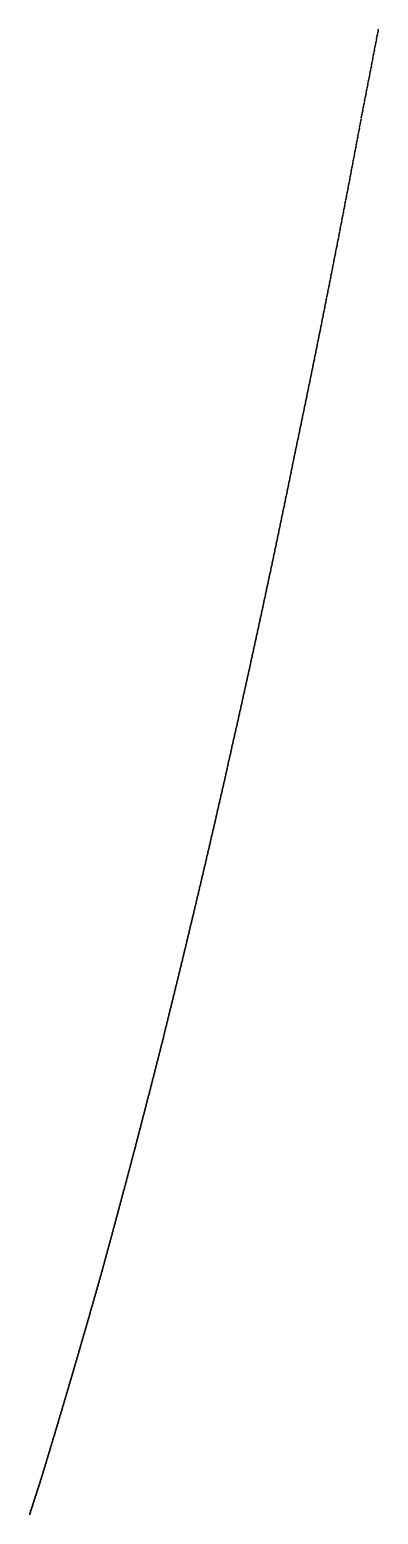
# Model space of a CAD drawing. Header units: metres. Extents: x 0 to 360, y 46 to 216.
# Drawn here: x 180.01 to 190.06, y 89.72 to 132.54 of the extents above; entities that cross this region are included whole.
import ezdxf

# ---------------------------------------------------------------- set-up
doc = ezdxf.new("R2010")
doc.units = ezdxf.units.M

msp = doc.modelspace()

# ---------------------------------------------------------------- linework, layer by layer
for p in [(190.022, 132.33), (190.03, 132.372), (190.038, 132.414), (190.046, 132.456), (190.054, 132.498), (190.062, 132.541), (189.941, 131.909), (189.949, 131.951), (189.957, 131.993), (189.965, 132.035), (189.973, 132.077), (189.982, 132.119), (189.99, 132.161), (189.998, 132.203), (190.006, 132.245), (190.014, 132.287), (189.861, 131.491), (189.869, 131.533), (189.877, 131.575), (189.885, 131.616), (189.893, 131.658), (189.901, 131.7), (189.909, 131.742), (189.917, 131.784), (189.925, 131.825), (189.933, 131.867), (189.772, 131.034), (189.78, 131.076), (189.789, 131.117), (189.797, 131.159), (189.805, 131.2), (189.813, 131.242), (189.821, 131.283), (189.829, 131.325), (189.837, 131.366), (189.845, 131.408), (189.853, 131.45), (189.692, 130.622), (189.7, 130.663), (189.708, 130.704), (189.716, 130.745), (189.724, 130.787), (189.732, 130.828), (189.74, 130.869), (189.748, 130.91), (189.756, 130.952), (189.764, 130.993), (189.612, 130.211), (189.62, 130.252), (189.628, 130.293), (189.636, 130.334), (189.644, 130.375), (189.652, 130.416), (189.66, 130.457), (189.668, 130.498), (189.676, 130.539), (189.684, 130.581), (189.532, 129.781), (189.54, 129.823), (189.548, 129.866), (189.556, 129.909), (189.564, 129.954), (189.572, 130.006), (189.58, 130.048), (189.588, 130.089), (189.596, 130.129), (189.604, 130.17), (189.452, 129.356), (189.46, 129.398), (189.468, 129.44), (189.476, 129.483), (189.484, 129.525), (189.492, 129.568), (189.5, 129.61), (189.508, 129.653), (189.516, 129.695), (189.524, 129.738), (189.364, 128.891), (189.372, 128.933), (189.38, 128.975), (189.388, 129.017), (189.396, 129.06), (189.404, 129.102), (189.412, 129.144), (189.42, 129.186), (189.428, 129.229), (189.436, 129.271), (189.444, 129.313), (189.284, 128.471), (189.292, 128.513), (189.3, 128.555), (189.308, 128.597), (189.316, 128.639), (189.324, 128.681), (189.332, 128.723), (189.34, 128.765), (189.348, 128.807), (189.356, 128.849), (189.205, 128.054), (189.213, 128.096), (189.221, 128.137), (189.229, 128.179), (189.237, 128.221), (189.245, 128.262), (189.253, 128.304), (189.261, 128.346), (189.269, 128.388), (189.276, 128.429), (189.125, 127.639), (189.133, 127.681), (189.141, 127.722), (189.149, 127.763), (189.157, 127.805), (189.165, 127.846), (189.173, 127.888), (189.181, 127.929), (189.189, 127.971), (189.197, 128.012), (189.038, 127.186), (189.046, 127.227), (189.054, 127.268), (189.062, 127.309), (189.07, 127.35), (189.078, 127.392), (189.085, 127.433), (189.093, 127.474), (189.101, 127.515), (189.109, 127.557), (189.117, 127.598), (188.958, 126.776), (188.966, 126.817), (188.974, 126.858), (188.982, 126.899), (188.99, 126.94), (188.998, 126.981), (189.006, 127.022), (189.014, 127.063), (189.022, 127.104), (189.03, 127.145), (188.871, 126.328), (188.879, 126.369), (188.887, 126.409), (188.895, 126.45), (188.903, 126.491), (188.911, 126.531), (188.919, 126.572), (188.927, 126.613), (188.935, 126.654), (188.943, 126.694), (188.951, 126.735), (188.792, 125.923), (188.8, 125.964), (188.808, 126.004), (188.816, 126.044), (188.824, 126.085), (188.832, 126.125), (188.84, 126.166), (188.848, 126.206), (188.855, 126.247), (188.863, 126.287), (188.705, 125.481), (188.713, 125.521), (188.721, 125.561), (188.729, 125.601), (188.737, 125.641), (188.745, 125.681), (188.753, 125.722), (188.76, 125.762), (188.768, 125.802), (188.776, 125.843), (188.784, 125.883), (188.618, 125.041), (188.626, 125.081), (188.634, 125.121), (188.642, 125.161), (188.65, 125.2), (188.658, 125.24), (188.666, 125.28), (188.674, 125.32), (188.681, 125.36), (188.689, 125.4), (188.697, 125.441), (188.539, 124.643), (188.547, 124.683), (188.555, 124.723), (188.563, 124.762), (188.571, 124.802), (188.579, 124.842), (188.587, 124.882), (188.595, 124.921), (188.602, 124.961), (188.61, 125.001), (188.453, 124.209), (188.461, 124.248), (188.468, 124.288), (188.476, 124.327), (188.484, 124.367), (188.492, 124.406), (188.5, 124.446), (188.508, 124.485), (188.516, 124.525), (188.524, 124.564), (188.531, 124.604), (188.366, 123.777), (188.374, 123.816), (188.382, 123.856), (188.39, 123.895), (188.398, 123.934), (188.405, 123.973), (188.413, 124.012), (188.421, 124.052), (188.429, 124.091), (188.437, 124.13), (188.445, 124.17), (188.28, 123.348), (188.288, 123.387), (188.295, 123.426), (188.303, 123.465), (188.311, 123.504), (188.319, 123.543), (188.327, 123.582), (188.335, 123.621), (188.343, 123.66), (188.35, 123.699), (188.358, 123.738), (188.193, 122.922), (188.201, 122.961), (188.209, 122.999), (188.217, 123.038), (188.225, 123.077), (188.233, 123.115), (188.24, 123.154), (188.248, 123.193), (188.256, 123.232), (188.264, 123.271), (188.272, 123.309), (188.107, 122.498), (188.115, 122.537), (188.123, 122.575), (188.131, 122.614), (188.139, 122.652), (188.146, 122.69), (188.154, 122.729), (188.162, 122.768), (188.17, 122.806), (188.178, 122.845), (188.186, 122.883), (188.013, 122.039), (188.021, 122.077), (188.029, 122.115), (188.037, 122.154), (188.045, 122.192), (188.052, 122.23), (188.06, 122.268), (188.068, 122.307), (188.076, 122.345), (188.084, 122.383), (188.092, 122.421), (188.099, 122.46), (187.927, 121.621), (187.935, 121.659), (187.943, 121.697), (187.951, 121.735), (187.959, 121.773), (187.966, 121.811), (187.974, 121.849), (187.982, 121.887), (187.99, 121.925), (187.998, 121.963), (188.005, 122.001), (187.841, 121.205), (187.849, 121.243), (187.857, 121.281), (187.865, 121.318), (187.873, 121.356), (187.88, 121.394), (187.888, 121.432), (187.896, 121.469), (187.904, 121.507), (187.912, 121.545), (187.919, 121.583), (187.748, 120.755), (187.756, 120.792), (187.763, 120.83), (187.771, 120.867), (187.779, 120.905), (187.787, 120.942), (187.795, 120.98), (187.802, 121.017), (187.81, 121.055), (187.818, 121.092), (187.826, 121.13), (187.834, 121.168), (187.662, 120.345), (187.67, 120.382), (187.678, 120.419), (187.686, 120.456), (187.693, 120.493), (187.701, 120.531), (187.709, 120.568), (187.717, 120.605), (187.724, 120.643), (187.732, 120.68), (187.74, 120.717), (187.577, 119.921), (187.584, 119.958), (187.592, 119.996), (187.6, 120.035), (187.608, 120.081), (187.616, 120.122), (187.623, 120.159), (187.631, 120.196), (187.639, 120.233), (187.647, 120.27), (187.654, 120.307), (187.483, 119.467), (187.491, 119.505), (187.499, 119.542), (187.507, 119.58), (187.514, 119.618), (187.522, 119.656), (187.53, 119.693), (187.538, 119.731), (187.546, 119.769), (187.553, 119.807), (187.561, 119.845), (187.569, 119.883), (187.398, 119.054), (187.406, 119.091), (187.414, 119.129), (187.421, 119.166), (187.429, 119.204), (187.437, 119.241), (187.445, 119.279), (187.452, 119.317), (187.46, 119.354), (187.468, 119.392), (187.476, 119.429), (187.313, 118.643), (187.321, 118.681), (187.328, 118.718), (187.336, 118.755), (187.344, 118.792), (187.352, 118.83), (187.359, 118.867), (187.367, 118.904), (187.375, 118.942), (187.383, 118.979), (187.39, 119.016), (187.22, 118.198), (187.228, 118.235), (187.236, 118.272), (187.243, 118.309), (187.251, 118.346), (187.259, 118.383), (187.266, 118.42), (187.274, 118.458), (187.282, 118.495), (187.29, 118.532), (187.297, 118.569), (187.305, 118.606), (187.127, 117.756), (187.135, 117.793), (187.143, 117.83), (187.151, 117.866), (187.158, 117.903), (187.166, 117.94), (187.174, 117.977), (187.181, 118.014), (187.189, 118.051), (187.197, 118.087), (187.205, 118.124), (187.212, 118.161), (187.042, 117.353), (187.05, 117.39), (187.058, 117.426), (187.066, 117.463), (187.073, 117.499), (187.081, 117.536), (187.089, 117.573), (187.096, 117.609), (187.104, 117.646), (187.112, 117.683), (187.12, 117.719), (186.95, 116.917), (186.958, 116.953), (186.965, 116.989), (186.973, 117.026), (186.981, 117.062), (186.989, 117.098), (186.996, 117.135), (187.004, 117.171), (187.012, 117.207), (187.019, 117.244), (187.027, 117.28), (187.035, 117.317), (186.858, 116.483), (186.865, 116.519), (186.873, 116.555), (186.881, 116.591), (186.888, 116.627), (186.896, 116.663), (186.904, 116.699), (186.912, 116.736), (186.919, 116.772), (186.927, 116.808), (186.935, 116.844), (186.942, 116.88), (186.765, 116.052), (186.773, 116.088), (186.781, 116.124), (186.788, 116.159), (186.796, 116.195), (186.804, 116.231), (186.812, 116.267), (186.819, 116.303), (186.827, 116.339), (186.835, 116.375), (186.842, 116.411), (186.85, 116.447), (186.673, 115.624), (186.681, 115.659), (186.689, 115.695), (186.696, 115.731), (186.704, 115.766), (186.712, 115.802), (186.719, 115.837), (186.727, 115.873), (186.735, 115.909), (186.742, 115.945), (186.75, 115.98), (186.758, 116.016), (186.581, 115.198), (186.589, 115.234), (186.597, 115.269), (186.604, 115.304), (186.612, 115.34), (186.62, 115.375), (186.627, 115.411), (186.635, 115.446), (186.643, 115.482), (186.65, 115.517), (186.658, 115.553), (186.666, 115.588), (186.49, 114.776), (186.497, 114.811), (186.505, 114.846), (186.512, 114.881), (186.52, 114.916), (186.528, 114.951), (186.535, 114.987), (186.543, 115.022), (186.551, 115.057), (186.558, 115.092), (186.566, 115.128), (186.574, 115.163), (186.398, 114.356), (186.405, 114.391), (186.413, 114.426), (186.421, 114.461), (186.428, 114.495), (186.436, 114.53), (186.444, 114.565), (186.451, 114.6), (186.459, 114.635), (186.467, 114.671), (186.474, 114.706), (186.482, 114.741), (186.299, 113.904), (186.306, 113.939), (186.314, 113.973), (186.321, 114.008), (186.329, 114.043), (186.337, 114.077), (186.344, 114.112), (186.352, 114.147), (186.36, 114.182), (186.367, 114.216), (186.375, 114.251), (186.383, 114.286), (186.39, 114.321), (186.207, 113.49), (186.215, 113.524), (186.222, 113.559), (186.23, 113.593), (186.238, 113.627), (186.245, 113.662), (186.253, 113.696), (186.26, 113.731), (186.268, 113.766), (186.276, 113.8), (186.283, 113.835), (186.291, 113.869), (186.108, 113.044), (186.116, 113.078), (186.123, 113.112), (186.131, 113.146), (186.139, 113.181), (186.146, 113.215), (186.154, 113.249), (186.161, 113.284), (186.169, 113.318), (186.177, 113.352), (186.184, 113.387), (186.192, 113.421), (186.199, 113.455), (186.017, 112.635), (186.025, 112.669), (186.032, 112.703), (186.04, 112.737), (186.047, 112.771), (186.055, 112.805), (186.063, 112.839), (186.07, 112.873), (186.078, 112.907), (186.085, 112.941), (186.093, 112.976), (186.101, 113.01), (185.918, 112.195), (185.926, 112.229), (185.933, 112.263), (185.941, 112.296), (185.949, 112.33), (185.956, 112.364), (185.964, 112.398), (185.971, 112.432), (185.979, 112.465), (185.987, 112.499), (185.994, 112.533), (186.002, 112.567), (186.009, 112.601), (185.827, 111.792), (185.835, 111.825), (185.842, 111.859), (185.85, 111.892), (185.858, 111.926), (185.865, 111.959), (185.873, 111.993), (185.88, 112.027), (185.888, 112.06), (185.895, 112.094), (185.903, 112.128), (185.911, 112.161), (185.729, 111.358), (185.736, 111.391), (185.744, 111.424), (185.752, 111.458), (185.759, 111.491), (185.767, 111.524), (185.774, 111.558), (185.782, 111.591), (185.789, 111.624), (185.797, 111.658), (185.805, 111.691), (185.812, 111.725), (185.82, 111.758), (185.631, 110.913), (185.638, 110.946), (185.646, 110.979), (185.653, 111.013), (185.661, 111.046), (185.668, 111.079), (185.676, 111.113), (185.683, 111.146), (185.691, 111.18), (185.699, 111.213), (185.706, 111.246), (185.714, 111.286), (185.721, 111.324), (185.532, 110.482), (185.54, 110.515), (185.548, 110.548), (185.555, 110.581), (185.563, 110.614), (185.57, 110.647), (185.578, 110.68), (185.585, 110.714), (185.593, 110.747), (185.6, 110.78), (185.608, 110.813), (185.615, 110.846), (185.623, 110.88), (185.434, 110.053), (185.442, 110.086), (185.449, 110.119), (185.457, 110.152), (185.465, 110.185), (185.472, 110.218), (185.48, 110.251), (185.487, 110.284), (185.495, 110.317), (185.502, 110.35), (185.51, 110.383), (185.517, 110.416), (185.525, 110.449), (185.337, 109.628), (185.344, 109.661), (185.352, 109.693), (185.359, 109.726), (185.367, 109.759), (185.374, 109.791), (185.382, 109.824), (185.389, 109.857), (185.397, 109.889), (185.404, 109.922), (185.412, 109.955), (185.419, 109.988), (185.427, 110.021), (185.239, 109.205), (185.246, 109.238), (185.254, 109.27), (185.261, 109.303), (185.269, 109.335), (185.276, 109.368), (185.284, 109.4), (185.291, 109.433), (185.299, 109.465), (185.306, 109.498), (185.314, 109.53), (185.321, 109.563), (185.329, 109.595), (185.141, 108.785), (185.149, 108.817), (185.156, 108.85), (185.164, 108.882), (185.171, 108.914), (185.179, 108.946), (185.186, 108.979), (185.194, 109.011), (185.201, 109.043), (185.209, 109.076), (185.216, 109.108), (185.224, 109.14), (185.231, 109.173), (185.036, 108.336), (185.044, 108.368), (185.051, 108.4), (185.059, 108.432), (185.066, 108.464), (185.074, 108.496), (185.081, 108.528), (185.089, 108.56), (185.096, 108.592), (185.104, 108.624), (185.111, 108.657), (185.119, 108.689), (185.126, 108.721), (185.134, 108.753), (184.939, 107.922), (184.946, 107.954), (184.954, 107.985), (184.961, 108.017), (184.969, 108.049), (184.976, 108.081), (184.984, 108.113), (184.991, 108.145), (184.999, 108.176), (185.006, 108.208), (185.014, 108.24), (185.021, 108.272), (185.029, 108.304), (184.834, 107.479), (184.842, 107.51), (184.849, 107.542), (184.857, 107.573), (184.864, 107.605), (184.872, 107.636), (184.879, 107.668), (184.887, 107.7), (184.894, 107.731), (184.902, 107.763), (184.909, 107.795), (184.917, 107.826), (184.924, 107.858), (184.931, 107.89), (184.737, 107.07), (184.745, 107.101), (184.752, 107.132), (184.76, 107.164), (184.767, 107.195), (184.775, 107.227), (184.782, 107.258), (184.789, 107.29), (184.797, 107.321), (184.804, 107.352), (184.812, 107.384), (184.819, 107.415), (184.827, 107.447), (184.633, 106.632), (184.64, 106.664), (184.648, 106.695), (184.655, 106.726), (184.663, 106.757), (184.67, 106.788), (184.678, 106.819), (184.685, 106.851), (184.693, 106.882), (184.7, 106.913), (184.707, 106.944), (184.715, 106.976), (184.722, 107.007), (184.73, 107.038), (184.529, 106.198), (184.536, 106.229), (184.544, 106.26), (184.551, 106.291), (184.558, 106.322), (184.566, 106.353), (184.573, 106.384), (184.581, 106.415), (184.588, 106.446), (184.596, 106.477), (184.603, 106.508), (184.611, 106.539), (184.618, 106.57), (184.625, 106.601), (184.425, 105.767), (184.432, 105.798), (184.44, 105.828), (184.447, 105.859), (184.454, 105.89), (184.462, 105.921), (184.469, 105.951), (184.477, 105.982), (184.484, 106.013), (184.492, 106.044), (184.499, 106.075), (184.506, 106.106), (184.514, 106.136), (184.521, 106.167), (184.321, 105.339), (184.328, 105.369), (184.336, 105.4), (184.343, 105.43), (184.35, 105.461), (184.358, 105.491), (184.365, 105.522), (184.373, 105.552), (184.38, 105.583), (184.388, 105.614), (184.395, 105.644), (184.402, 105.675), (184.41, 105.706), (184.417, 105.736), (184.217, 104.913), (184.224, 104.944), (184.232, 104.974), (184.239, 105.004), (184.247, 105.034), (184.254, 105.065), (184.261, 105.095), (184.269, 105.126), (184.276, 105.156), (184.284, 105.186), (184.291, 105.217), (184.299, 105.247), (184.306, 105.278), (184.313, 105.308), (184.113, 104.491), (184.121, 104.521), (184.128, 104.551), (184.136, 104.581), (184.143, 104.611), (184.15, 104.641), (184.158, 104.671), (184.165, 104.702), (184.173, 104.732), (184.18, 104.762), (184.187, 104.792), (184.195, 104.822), (184.202, 104.853), (184.21, 104.883), (184.01, 104.071), (184.017, 104.101), (184.025, 104.131), (184.032, 104.161), (184.04, 104.191), (184.047, 104.221), (184.054, 104.251), (184.062, 104.281), (184.069, 104.311), (184.076, 104.341), (184.084, 104.371), (184.091, 104.401), (184.099, 104.431), (184.106, 104.461), (183.899, 103.625), (183.907, 103.655), (183.914, 103.684), (183.921, 103.714), (183.929, 103.744), (183.936, 103.773), (183.944, 103.803), (183.951, 103.833), (183.958, 103.863), (183.966, 103.892), (183.973, 103.922), (183.98, 103.952), (183.988, 103.982), (183.995, 104.012), (184.003, 104.041), (183.796, 103.206), (183.804, 103.235), (183.811, 103.264), (183.818, 103.293), (183.826, 103.322), (183.833, 103.351), (183.84, 103.381), (183.848, 103.41), (183.855, 103.439), (183.862, 103.468), (183.87, 103.497), (183.877, 103.527), (183.885, 103.561), (183.892, 103.595), (183.686, 102.771), (183.693, 102.8), (183.701, 102.829), (183.708, 102.858), (183.715, 102.887), (183.723, 102.916), (183.73, 102.944), (183.737, 102.973), (183.745, 103.002), (183.752, 103.031), (183.759, 103.06), (183.767, 103.09), (183.774, 103.119), (183.781, 103.148), (183.789, 103.177), (183.576, 102.339), (183.583, 102.368), (183.59, 102.396), (183.598, 102.425), (183.605, 102.454), (183.612, 102.483), (183.62, 102.511), (183.627, 102.54), (183.634, 102.569), (183.642, 102.598), (183.649, 102.627), (183.656, 102.655), (183.664, 102.684), (183.671, 102.713), (183.679, 102.742), (183.473, 101.938), (183.48, 101.967), (183.488, 101.995), (183.495, 102.024), (183.502, 102.052), (183.51, 102.081), (183.517, 102.11), (183.524, 102.138), (183.532, 102.167), (183.539, 102.195), (183.546, 102.224), (183.554, 102.253), (183.561, 102.281), (183.568, 102.31), (183.356, 101.483), (183.363, 101.512), (183.37, 101.54), (183.378, 101.568), (183.385, 101.597), (183.392, 101.625), (183.4, 101.654), (183.407, 101.682), (183.414, 101.71), (183.422, 101.739), (183.429, 101.767), (183.436, 101.796), (183.444, 101.824), (183.451, 101.853), (183.458, 101.881), (183.466, 101.91), (183.246, 101.06), (183.253, 101.088), (183.261, 101.116), (183.268, 101.144), (183.275, 101.173), (183.283, 101.201), (183.29, 101.229), (183.297, 101.257), (183.305, 101.286), (183.312, 101.314), (183.319, 101.342), (183.327, 101.37), (183.334, 101.399), (183.341, 101.427), (183.349, 101.455), (183.137, 100.639), (183.144, 100.667), (183.151, 100.695), (183.159, 100.723), (183.166, 100.751), (183.173, 100.779), (183.18, 100.807), (183.188, 100.835), (183.195, 100.863), (183.202, 100.891), (183.21, 100.92), (183.217, 100.948), (183.224, 100.976), (183.232, 101.004), (183.239, 101.032), (183.027, 100.222), (183.035, 100.249), (183.042, 100.277), (183.049, 100.305), (183.056, 100.333), (183.064, 100.361), (183.071, 100.388), (183.078, 100.416), (183.086, 100.444), (183.093, 100.472), (183.1, 100.5), (183.107, 100.528), (183.115, 100.556), (183.122, 100.584), (183.129, 100.612), (182.911, 99.779), (182.918, 99.807), (182.925, 99.834), (182.933, 99.862), (182.94, 99.889), (182.947, 99.917), (182.955, 99.945), (182.962, 99.972), (182.969, 100), (182.976, 100.028), (182.984, 100.055), (182.991, 100.083), (182.998, 100.111), (183.005, 100.138), (183.013, 100.166), (183.02, 100.194), (182.802, 99.367), (182.809, 99.394), (182.816, 99.422), (182.824, 99.449), (182.831, 99.477), (182.838, 99.504), (182.845, 99.532), (182.853, 99.559), (182.86, 99.586), (182.867, 99.614), (182.875, 99.641), (182.882, 99.669), (182.889, 99.696), (182.896, 99.724), (182.904, 99.752), (182.686, 98.931), (182.693, 98.958), (182.7, 98.985), (182.708, 99.012), (182.715, 99.039), (182.722, 99.067), (182.729, 99.094), (182.737, 99.121), (182.744, 99.148), (182.751, 99.176), (182.758, 99.203), (182.766, 99.23), (182.773, 99.258), (182.78, 99.285), (182.787, 99.312), (182.795, 99.34), (182.57, 98.497), (182.577, 98.524), (182.584, 98.551), (182.592, 98.578), (182.599, 98.605), (182.606, 98.632), (182.613, 98.659), (182.621, 98.686), (182.628, 98.713), (182.635, 98.741), (182.642, 98.768), (182.65, 98.795), (182.657, 98.822), (182.664, 98.849), (182.671, 98.876), (182.678, 98.903), (182.454, 98.067), (182.461, 98.094), (182.469, 98.12), (182.476, 98.147), (182.483, 98.174), (182.49, 98.201), (182.497, 98.228), (182.505, 98.255), (182.512, 98.282), (182.519, 98.308), (182.526, 98.335), (182.534, 98.362), (182.541, 98.389), (182.548, 98.416), (182.555, 98.443), (182.563, 98.47), (182.339, 97.639), (182.346, 97.666), (182.353, 97.693), (182.36, 97.719), (182.367, 97.746), (182.375, 97.773), (182.382, 97.799), (182.389, 97.826), (182.396, 97.853), (182.404, 97.879), (182.411, 97.906), (182.418, 97.933), (182.425, 97.96), (182.432, 97.986), (182.44, 98.013), (182.447, 98.04), (182.223, 97.215), (182.23, 97.242), (182.238, 97.268), (182.245, 97.294), (182.252, 97.321), (182.259, 97.347), (182.266, 97.374), (182.274, 97.4), (182.281, 97.427), (182.288, 97.453), (182.295, 97.48), (182.302, 97.507), (182.31, 97.533), (182.317, 97.56), (182.324, 97.586), (182.331, 97.613), (182.108, 96.786), (182.115, 96.818), (182.122, 96.846), (182.13, 96.873), (182.137, 96.899), (182.144, 96.925), (182.151, 96.951), (182.158, 96.978), (182.166, 97.004), (182.173, 97.03), (182.18, 97.057), (182.187, 97.083), (182.194, 97.11), (182.202, 97.136), (182.209, 97.162), (182.216, 97.189), (181.986, 96.355), (181.993, 96.38), (182, 96.405), (182.007, 96.431), (182.014, 96.456), (182.022, 96.481), (182.029, 96.507), (182.036, 96.532), (182.043, 96.557), (182.05, 96.583), (182.058, 96.608), (182.065, 96.633), (182.072, 96.659), (182.079, 96.684), (182.086, 96.71), (182.094, 96.735), (182.101, 96.76), (181.864, 95.927), (181.871, 95.952), (181.878, 95.977), (181.885, 96.002), (181.892, 96.027), (181.9, 96.052), (181.907, 96.077), (181.914, 96.103), (181.921, 96.128), (181.928, 96.153), (181.935, 96.178), (181.943, 96.203), (181.95, 96.229), (181.957, 96.254), (181.964, 96.279), (181.971, 96.304), (181.979, 96.33), (181.742, 95.501), (181.749, 95.526), (181.756, 95.551), (181.763, 95.576), (181.771, 95.601), (181.778, 95.626), (181.785, 95.651), (181.792, 95.676), (181.799, 95.701), (181.806, 95.726), (181.814, 95.751), (181.821, 95.776), (181.828, 95.801), (181.835, 95.826), (181.842, 95.851), (181.849, 95.876), (181.857, 95.901), (181.62, 95.078), (181.627, 95.103), (181.635, 95.128), (181.642, 95.153), (181.649, 95.178), (181.656, 95.202), (181.663, 95.227), (181.67, 95.252), (181.678, 95.277), (181.685, 95.302), (181.692, 95.327), (181.699, 95.352), (181.706, 95.377), (181.713, 95.401), (181.72, 95.426), (181.728, 95.451), (181.735, 95.476), (181.492, 94.634), (181.499, 94.659), (181.506, 94.683), (181.513, 94.708), (181.52, 94.732), (181.527, 94.757), (181.535, 94.782), (181.542, 94.806), (181.549, 94.831), (181.556, 94.856), (181.563, 94.881), (181.57, 94.905), (181.577, 94.93), (181.585, 94.955), (181.592, 94.979), (181.599, 95.004), (181.606, 95.029), (181.613, 95.054), (181.371, 94.217), (181.378, 94.241), (181.385, 94.266), (181.392, 94.29), (181.399, 94.315), (181.406, 94.339), (181.413, 94.364), (181.42, 94.388), (181.428, 94.413), (181.435, 94.437), (181.442, 94.462), (181.449, 94.486), (181.456, 94.511), (181.463, 94.536), (181.47, 94.56), (181.477, 94.585), (181.485, 94.609), (181.242, 93.778), (181.249, 93.803), (181.257, 93.827), (181.264, 93.851), (181.271, 93.876), (181.278, 93.9), (181.285, 93.924), (181.292, 93.949), (181.299, 93.973), (181.306, 93.997), (181.314, 94.022), (181.321, 94.046), (181.328, 94.07), (181.335, 94.095), (181.342, 94.119), (181.349, 94.144), (181.356, 94.168), (181.363, 94.193), (181.122, 93.367), (181.129, 93.391), (181.136, 93.415), (181.143, 93.439), (181.15, 93.464), (181.157, 93.488), (181.164, 93.512), (181.171, 93.536), (181.178, 93.56), (181.185, 93.584), (181.193, 93.609), (181.2, 93.633), (181.207, 93.657), (181.214, 93.681), (181.221, 93.706), (181.228, 93.73), (181.235, 93.754), (180.994, 92.934), (181.001, 92.958), (181.008, 92.982), (181.015, 93.006), (181.022, 93.03), (181.029, 93.054), (181.036, 93.078), (181.043, 93.102), (181.051, 93.126), (181.058, 93.15), (181.065, 93.174), (181.072, 93.198), (181.079, 93.222), (181.086, 93.246), (181.093, 93.271), (181.1, 93.295), (181.107, 93.319), (181.114, 93.343), (180.866, 92.505), (180.873, 92.528), (180.88, 92.552), (180.887, 92.576), (180.895, 92.6), (180.902, 92.624), (180.909, 92.648), (180.916, 92.671), (180.923, 92.695), (180.93, 92.719), (180.937, 92.743), (180.944, 92.767), (180.951, 92.791), (180.958, 92.815), (180.965, 92.839), (180.973, 92.862), (180.98, 92.886), (180.987, 92.91), (180.739, 92.078), (180.746, 92.102), (180.753, 92.125), (180.76, 92.149), (180.767, 92.173), (180.774, 92.196), (180.781, 92.22), (180.788, 92.244), (180.795, 92.267), (180.803, 92.291), (180.81, 92.315), (180.817, 92.338), (180.824, 92.362), (180.831, 92.386), (180.838, 92.41), (180.845, 92.433), (180.852, 92.457), (180.859, 92.481), (180.612, 91.654), (180.619, 91.678), (180.626, 91.701), (180.633, 91.725), (180.64, 91.748), (180.647, 91.772), (180.654, 91.795), (180.661, 91.819), (180.668, 91.842), (180.675, 91.866), (180.682, 91.889), (180.689, 91.913), (180.697, 91.936), (180.704, 91.96), (180.711, 91.984), (180.718, 92.007), (180.725, 92.031), (180.732, 92.054), (180.478, 91.21), (180.485, 91.233), (180.492, 91.257), (180.499, 91.28), (180.506, 91.303), (180.513, 91.327), (180.52, 91.35), (180.527, 91.373), (180.534, 91.397), (180.541, 91.42), (180.548, 91.443), (180.555, 91.467), (180.562, 91.49), (180.569, 91.514), (180.577, 91.537), (180.584, 91.56), (180.591, 91.584), (180.598, 91.607), (180.605, 91.631), (180.351, 90.792), (180.358, 90.814), (180.365, 90.836), (180.372, 90.858), (180.379, 90.88), (180.386, 90.902), (180.393, 90.929), (180.4, 90.954), (180.407, 90.978), (180.414, 91.001), (180.422, 91.024), (180.429, 91.047), (180.436, 91.071), (180.443, 91.094), (180.45, 91.117), (180.457, 91.14), (180.464, 91.164), (180.471, 91.187), (180.211, 90.353), (180.218, 90.375), (180.225, 90.397), (180.232, 90.418), (180.239, 90.44), (180.246, 90.462), (180.253, 90.484), (180.26, 90.506), (180.267, 90.528), (180.274, 90.55), (180.281, 90.572), (180.288, 90.594), (180.295, 90.616), (180.302, 90.638), (180.309, 90.66), (180.316, 90.682), (180.323, 90.704), (180.33, 90.726), (180.337, 90.748), (180.344, 90.77), (180.077, 89.938), (180.084, 89.96), (180.091, 89.982), (180.098, 90.004), (180.105, 90.025), (180.112, 90.047), (180.119, 90.069), (180.126, 90.091), (180.133, 90.113), (180.14, 90.134), (180.147, 90.156), (180.154, 90.178), (180.162, 90.2), (180.169, 90.222), (180.176, 90.243), (180.183, 90.265), (180.19, 90.287), (180.197, 90.309), (180.204, 90.331), (180.007, 89.721), (180.014, 89.743), (180.021, 89.765), (180.028, 89.786), (180.035, 89.808), (180.042, 89.83), (180.049, 89.851), (180.056, 89.873), (180.063, 89.895), (180.07, 89.917)]:
    msp.add_point(p)

doc.saveas('drawing.dxf')
